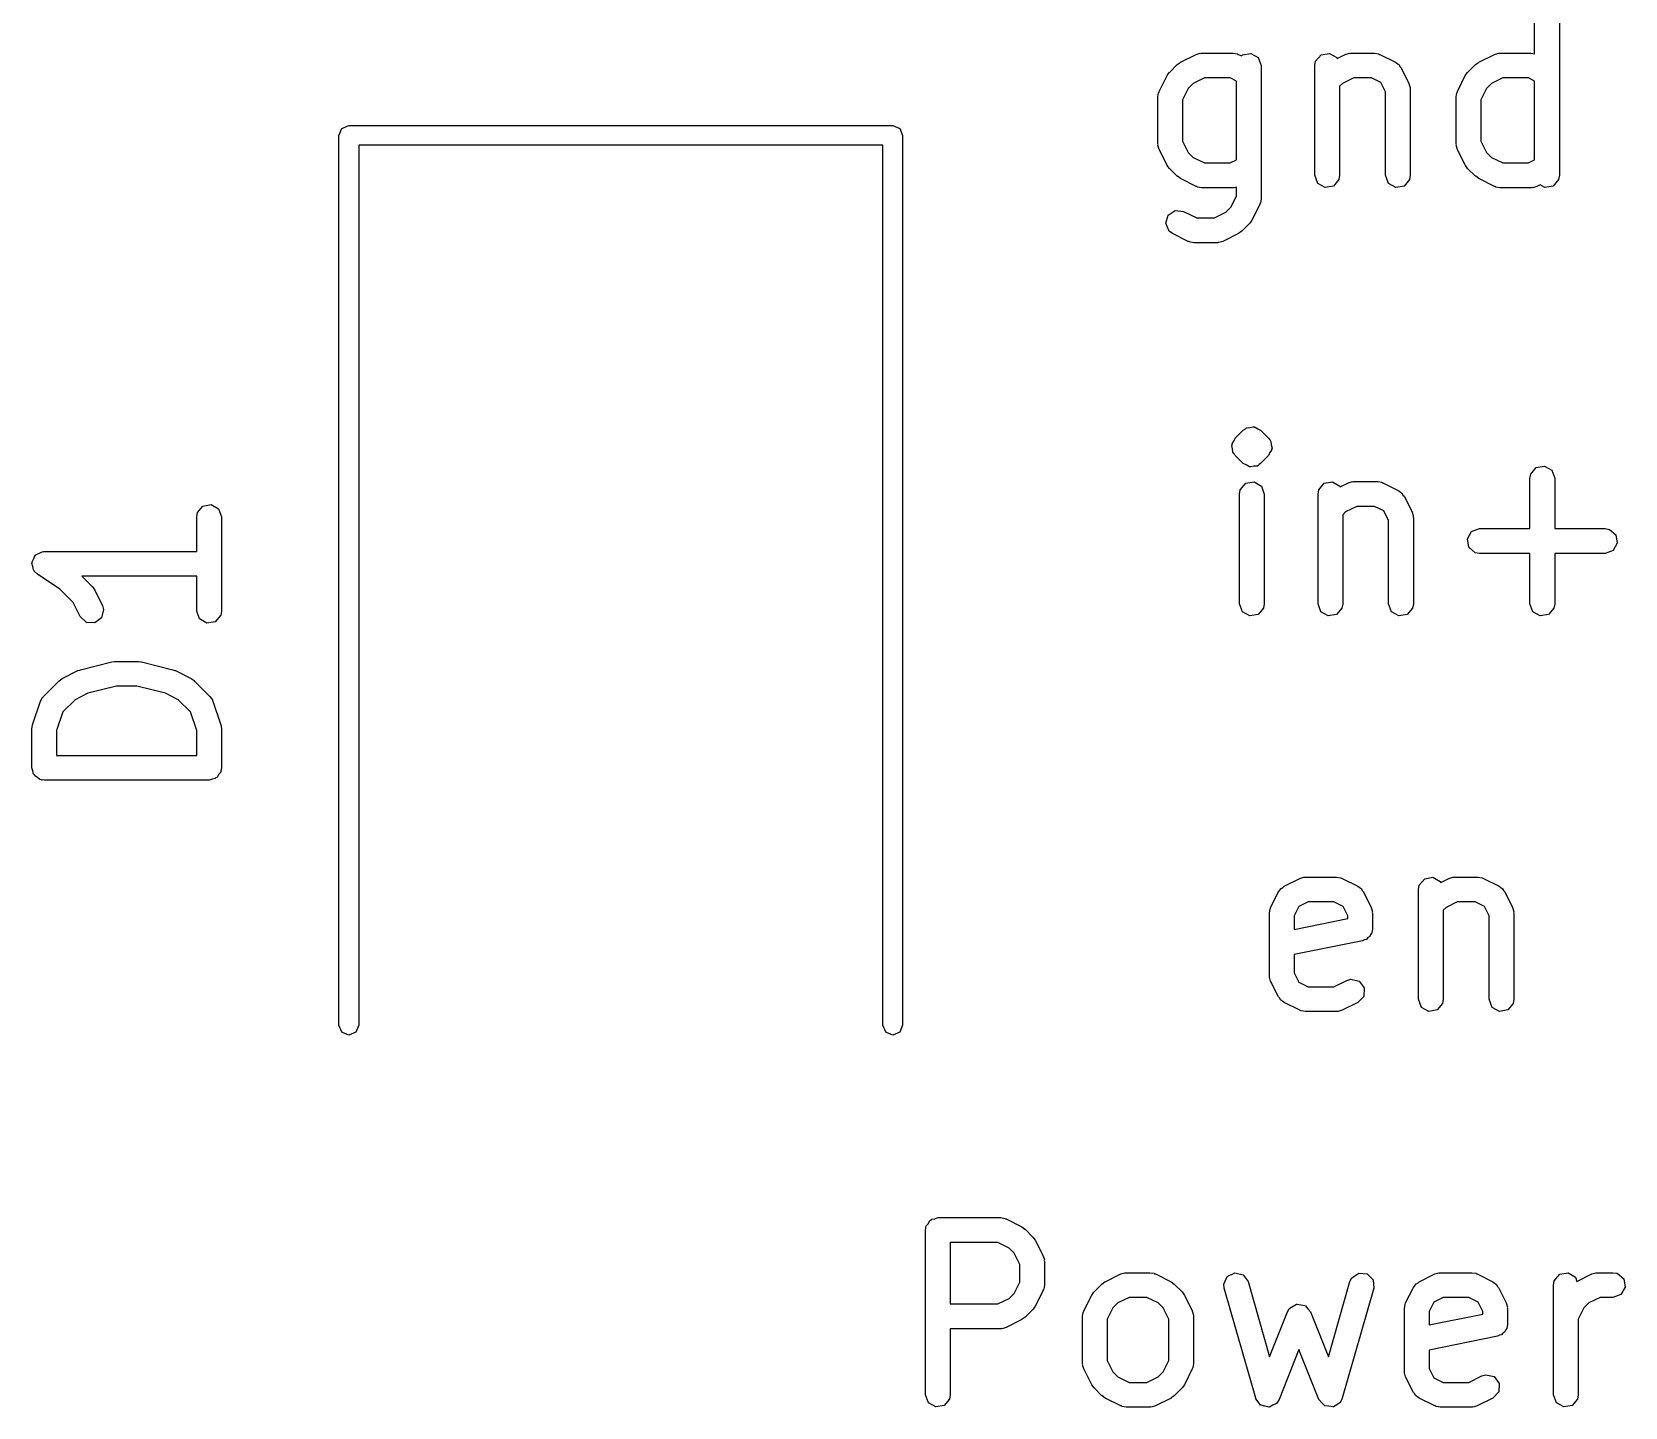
# Model space of a CAD drawing. Extents: x 51 to 223, y -135 to -33.
# Drawn here: x 88.73 to 98.39, y -118.22 to -109.87 of the extents above; entities that cross this region are included whole.
import ezdxf

# ---------------------------------------------------------------- set-up
doc = ezdxf.new("R2010")
doc.units = 0
doc.layers.add('BLACK', color=7, linetype='CONTINUOUS')

msp = doc.modelspace()

# ---------------------------------------------------------------- linework, layer by layer
at = {"layer": 'BLACK', "linetype": 'CONTINUOUS'}
for p, q in [((97.844, -110.004), (97.844, -109.742)), ((97.994, -109.742), (97.994, -110.742)), ((95.6279, -110.118), (95.6755, -110.07)), ((95.6755, -110.07), (95.6939, -110.057)), ((95.6939, -110.057), (95.695, -110.056)), ((95.695, -110.056), (95.7903, -110.009)), ((95.7903, -110.009), (95.8152, -110.001)), ((95.8152, -110.001), (95.8196, -110.002)), ((95.8196, -110.002), (95.8238, -110.001)), ((95.8238, -110.001), (96.0143, -110.001)), ((96.0143, -110.001), (96.0399, -110.005)), ((96.0399, -110.005), (96.0434, -110.008)), ((96.0434, -110.008), (96.0478, -110.009)), ((96.0478, -110.009), (96.0661, -110.018)), ((96.0661, -110.018), (96.072, -110.011)), ((96.072, -110.011), (96.1225, -110.002)), ((96.1225, -110.002), (96.167, -110.028)), ((96.167, -110.028), (96.1845, -110.076)), ((96.1845, -110.076), (96.1845, -110.885)), ((96.5107, -110.076), (96.5152, -110.05)), ((96.5107, -110.742), (96.5107, -110.076)), ((96.5152, -110.05), (96.5482, -110.011)), ((96.5482, -110.011), (96.5987, -110.002)), ((96.5987, -110.002), (96.6432, -110.028)), ((96.6432, -110.028), (96.6453, -110.033)), ((96.6453, -110.033), (96.695, -110.009)), ((96.695, -110.009), (96.72, -110.001)), ((96.72, -110.001), (96.7244, -110.002)), ((96.7244, -110.002), (96.7286, -110.001)), ((96.7286, -110.001), (96.8714, -110.001)), ((96.8714, -110.001), (96.8971, -110.005)), ((96.8971, -110.005), (96.9005, -110.008)), ((96.9005, -110.008), (96.905, -110.009)), ((96.905, -110.009), (97.0002, -110.056)), ((97.0002, -110.056), (97.0211, -110.072)), ((97.0211, -110.072), (97.0256, -110.082)), ((97.0256, -110.082), (97.0337, -110.09)), ((97.0337, -110.09), (97.0814, -110.185)), ((97.4374, -110.118), (97.4851, -110.07)), ((97.4851, -110.07), (97.5034, -110.057)), ((97.5034, -110.057), (97.5046, -110.056)), ((97.5046, -110.056), (97.5998, -110.009)), ((97.5998, -110.009), (97.6248, -110.001)), ((97.6248, -110.001), (97.6291, -110.002)), ((97.6291, -110.002), (97.6333, -110.001)), ((97.6333, -110.001), (97.8238, -110.001)), ((97.8238, -110.001), (97.844, -110.004)), ((95.5663, -110.233), (95.6139, -110.137)), ((95.6139, -110.137), (95.6272, -110.119)), ((95.6272, -110.119), (95.6279, -110.118)), ((95.773, -110.185), (95.7426, -110.215)), ((95.8415, -110.151), (95.773, -110.185)), ((95.9966, -110.151), (95.8415, -110.151)), ((96.0345, -110.17), (95.9966, -110.151)), ((96.0345, -110.648), (96.0345, -110.17)), ((96.6778, -110.185), (96.6607, -110.202)), ((96.7463, -110.151), (96.6778, -110.185)), ((96.8537, -110.151), (96.7463, -110.151)), ((96.9108, -110.179), (96.8537, -110.151)), ((96.9393, -110.236), (96.9108, -110.179)), ((97.0814, -110.185), (97.0888, -110.21)), ((97.3758, -110.233), (97.4234, -110.137)), ((97.4234, -110.137), (97.4368, -110.119)), ((97.4368, -110.119), (97.4374, -110.118)), ((97.5825, -110.185), (97.5521, -110.215)), ((97.651, -110.151), (97.5825, -110.185)), ((97.8061, -110.151), (97.651, -110.151)), ((97.844, -110.17), (97.8061, -110.151)), ((97.844, -110.648), (97.844, -110.17)), ((95.5583, -110.266), (95.5629, -110.241)), ((95.5583, -110.552), (95.5583, -110.266)), ((95.5629, -110.241), (95.5657, -110.237)), ((95.5657, -110.237), (95.5663, -110.233)), ((95.7426, -110.215), (95.7083, -110.284)), ((96.6607, -110.202), (96.6607, -110.742)), ((96.9393, -110.742), (96.9393, -110.236)), ((97.0888, -110.21), (97.0878, -110.214)), ((97.0878, -110.214), (97.0893, -110.219)), ((97.0893, -110.219), (97.0893, -110.742)), ((97.3679, -110.266), (97.3724, -110.241)), ((97.3679, -110.552), (97.3679, -110.266)), ((97.3724, -110.241), (97.3753, -110.237)), ((97.3753, -110.237), (97.3758, -110.233)), ((97.5521, -110.215), (97.5179, -110.284)), ((95.7083, -110.284), (95.7083, -110.534)), ((97.5179, -110.284), (97.5179, -110.534)), ((90.59, -110.5), (90.6076, -110.458)), ((90.6076, -110.458), (90.65, -110.44)), ((90.65, -110.44), (93.95, -110.44)), ((93.95, -110.44), (93.9924, -110.458)), ((93.9924, -110.458), (94.01, -110.5)), ((90.59, -115.9), (90.59, -110.5)), ((93.89, -110.56), (90.71, -110.56)), ((90.71, -110.56), (90.71, -115.9)), ((93.89, -115.9), (93.89, -110.56)), ((94.01, -110.5), (94.01, -115.9)), ((95.5599, -110.556), (95.5583, -110.552)), ((95.5588, -110.56), (95.5599, -110.556)), ((95.5663, -110.585), (95.5588, -110.56)), ((95.7083, -110.534), (95.7426, -110.603)), ((97.3694, -110.556), (97.3679, -110.552)), ((97.3683, -110.56), (97.3694, -110.556)), ((97.3758, -110.585), (97.3683, -110.56)), ((97.5179, -110.534), (97.5521, -110.603)), ((95.6139, -110.681), (95.5663, -110.585)), ((95.7426, -110.603), (95.773, -110.633)), ((95.773, -110.633), (95.8415, -110.667)), ((95.8415, -110.667), (95.9966, -110.667)), ((95.9966, -110.667), (96.0345, -110.648)), ((97.4234, -110.681), (97.3758, -110.585)), ((97.5521, -110.603), (97.5825, -110.633)), ((97.5825, -110.633), (97.651, -110.667)), ((97.651, -110.667), (97.8061, -110.667)), ((97.8061, -110.667), (97.844, -110.648)), ((95.6151, -110.682), (95.6139, -110.681)), ((95.6279, -110.7), (95.6151, -110.682)), ((95.6755, -110.748), (95.6279, -110.7)), ((95.677, -110.748), (95.6755, -110.748)), ((95.695, -110.762), (95.677, -110.748)), ((95.7903, -110.809), (95.695, -110.762)), ((96.5283, -110.791), (96.5107, -110.742)), ((96.6607, -110.742), (96.6562, -110.768)), ((96.9568, -110.791), (96.9393, -110.742)), ((97.0893, -110.742), (97.0848, -110.768)), ((97.4246, -110.682), (97.4234, -110.681)), ((97.4374, -110.7), (97.4246, -110.682)), ((97.4851, -110.748), (97.4374, -110.7)), ((97.4865, -110.748), (97.4851, -110.748)), ((97.5046, -110.762), (97.4865, -110.748)), ((97.5998, -110.809), (97.5046, -110.762)), ((97.994, -110.742), (97.9895, -110.768)), ((95.7947, -110.81), (95.7903, -110.809)), ((95.7982, -110.813), (95.7947, -110.81)), ((95.8238, -110.817), (95.7982, -110.813)), ((96.0143, -110.817), (95.8238, -110.817)), ((96.0185, -110.816), (96.0143, -110.817)), ((96.0229, -110.817), (96.0185, -110.816)), ((96.0345, -110.813), (96.0229, -110.817)), ((96.0345, -110.868), (96.0345, -110.813)), ((96.5727, -110.816), (96.5283, -110.791)), ((96.6232, -110.807), (96.5727, -110.816)), ((96.6562, -110.768), (96.6232, -110.807)), ((97.0013, -110.816), (96.9568, -110.791)), ((97.0518, -110.807), (97.0013, -110.816)), ((97.0848, -110.768), (97.0518, -110.807)), ((97.6042, -110.81), (97.5998, -110.809)), ((97.6077, -110.813), (97.6042, -110.81)), ((97.6333, -110.817), (97.6077, -110.813)), ((97.8238, -110.817), (97.6333, -110.817)), ((97.828, -110.816), (97.8238, -110.817)), ((97.8324, -110.817), (97.828, -110.816)), ((97.8573, -110.809), (97.8324, -110.817)), ((97.8771, -110.8), (97.8573, -110.809)), ((97.906, -110.816), (97.8771, -110.8)), ((97.9565, -110.807), (97.906, -110.816)), ((97.9895, -110.768), (97.9565, -110.807)), ((95.6207, -110.983), (95.6635, -110.955)), ((95.6635, -110.955), (95.7145, -110.961)), ((95.9699, -110.966), (96.0003, -110.936)), ((96.0003, -110.936), (96.0345, -110.868)), ((96.1766, -110.919), (96.129, -111.014)), ((96.1771, -110.914), (96.1766, -110.919)), ((96.18, -110.911), (96.1771, -110.914)), ((96.1845, -110.885), (96.18, -110.911)), ((95.6061, -111.033), (95.6207, -110.983)), ((95.6265, -111.08), (95.6061, -111.033)), ((95.7145, -110.961), (95.7939, -111.001)), ((95.7939, -111.001), (95.9013, -111.001)), ((95.9013, -111.001), (95.9699, -110.966)), ((96.1149, -111.034), (96.0673, -111.081)), ((96.1156, -111.032), (96.1149, -111.034)), ((96.129, -111.014), (96.1156, -111.032)), ((95.6474, -111.095), (95.6265, -111.08)), ((95.7426, -111.143), (95.6474, -111.095)), ((95.7471, -111.143), (95.7426, -111.143)), ((95.7505, -111.146), (95.7471, -111.143)), ((95.7762, -111.151), (95.7505, -111.146)), ((95.919, -111.151), (95.7762, -111.151)), ((95.9233, -111.149), (95.919, -111.151)), ((95.9276, -111.15), (95.9233, -111.149)), ((95.9526, -111.143), (95.9276, -111.15)), ((96.0478, -111.095), (95.9526, -111.143)), ((96.049, -111.094), (96.0478, -111.095)), ((96.0673, -111.081), (96.049, -111.094)), ((96.0279, -112.337), (96.0755, -112.289)), ((96.0755, -112.289), (96.0836, -112.284)), ((96.0836, -112.284), (96.0856, -112.281)), ((96.0856, -112.281), (96.0888, -112.28)), ((96.0888, -112.28), (96.0889, -112.28)), ((96.0889, -112.28), (96.0911, -112.277)), ((96.0911, -112.277), (96.0931, -112.277)), ((96.0931, -112.277), (96.0969, -112.274)), ((96.0969, -112.274), (96.1163, -112.273)), ((96.1163, -112.273), (96.1351, -112.268)), ((96.1351, -112.268), (96.1382, -112.269)), ((96.1382, -112.269), (96.1416, -112.269)), ((96.1416, -112.269), (96.1446, -112.27)), ((96.1446, -112.27), (96.148, -112.27)), ((96.148, -112.27), (96.1639, -112.281)), ((96.1639, -112.281), (96.1816, -112.289)), ((96.1816, -112.289), (96.2292, -112.337)), ((96.0062, -112.383), (96.0091, -112.377)), ((96.0113, -112.402), (96.0062, -112.383)), ((96.0085, -112.371), (96.0197, -112.355)), ((96.0091, -112.377), (96.0085, -112.371)), ((96.013, -112.422), (96.0113, -112.402)), ((96.0197, -112.355), (96.0279, -112.337)), ((96.2292, -112.337), (96.2349, -112.345)), ((96.2349, -112.345), (96.2376, -112.347)), ((96.2486, -112.409), (96.2375, -112.425)), ((96.2376, -112.347), (96.2385, -112.35)), ((96.2385, -112.35), (96.2442, -112.358)), ((96.2442, -112.358), (96.2459, -112.378)), ((96.2459, -112.378), (96.2509, -112.397)), ((96.2509, -112.397), (96.248, -112.403)), ((96.248, -112.403), (96.2486, -112.409)), ((96.0187, -112.43), (96.013, -112.422)), ((96.0195, -112.433), (96.0187, -112.43)), ((96.0222, -112.435), (96.0195, -112.433)), ((96.0279, -112.443), (96.0222, -112.435)), ((96.0755, -112.491), (96.0279, -112.443)), ((96.0932, -112.499), (96.0755, -112.491)), ((96.1092, -112.51), (96.0932, -112.499)), ((96.1603, -112.506), (96.1409, -112.507)), ((96.1641, -112.503), (96.1603, -112.506)), ((96.1661, -112.503), (96.1641, -112.503)), ((96.1682, -112.5), (96.1661, -112.503)), ((96.1684, -112.5), (96.1682, -112.5)), ((96.1716, -112.499), (96.1684, -112.5)), ((96.1735, -112.496), (96.1716, -112.499)), ((96.1816, -112.491), (96.1735, -112.496)), ((96.2292, -112.443), (96.1816, -112.491)), ((96.2375, -112.425), (96.2292, -112.443)), ((96.0911, -112.611), (96.1416, -112.602)), ((96.1126, -112.51), (96.1092, -112.51)), ((96.1155, -112.511), (96.1126, -112.51)), ((96.1189, -112.511), (96.1155, -112.511)), ((96.122, -112.512), (96.1189, -112.511)), ((96.1409, -112.507), (96.122, -112.512)), ((96.1416, -112.602), (96.186, -112.628)), ((96.5673, -112.611), (96.6178, -112.602)), ((96.6178, -112.602), (96.6622, -112.628)), ((96.7141, -112.609), (96.739, -112.601)), ((96.739, -112.601), (96.7434, -112.602)), ((96.7434, -112.602), (96.7476, -112.601)), ((96.7476, -112.601), (96.8905, -112.601)), ((96.8905, -112.601), (96.9161, -112.605)), ((97.8155, -112.58), (97.82, -112.555)), ((97.8155, -112.886), (97.8155, -112.58)), ((97.82, -112.555), (97.853, -112.516)), ((97.853, -112.516), (97.9035, -112.507)), ((97.9035, -112.507), (97.9479, -112.532)), ((97.9479, -112.532), (97.9655, -112.58)), ((97.9655, -112.58), (97.9655, -112.886)), ((96.0536, -112.676), (96.0581, -112.65)), ((96.0536, -113.342), (96.0536, -112.676)), ((96.0581, -112.65), (96.0911, -112.611)), ((96.186, -112.628), (96.2036, -112.676)), ((96.2036, -112.676), (96.2036, -113.342)), ((96.5298, -112.676), (96.5343, -112.65)), ((96.5298, -113.342), (96.5298, -112.676)), ((96.5343, -112.65), (96.5673, -112.611)), ((96.6622, -112.628), (96.6644, -112.633)), ((96.6644, -112.633), (96.7141, -112.609)), ((96.9161, -112.605), (96.9196, -112.608)), ((96.9196, -112.608), (96.924, -112.609)), ((96.924, -112.609), (97.0193, -112.656)), ((97.0193, -112.656), (97.0402, -112.672)), ((97.0402, -112.672), (97.0446, -112.682)), ((97.0446, -112.682), (97.0528, -112.69)), ((97.0528, -112.69), (97.1004, -112.785)), ((89.7274, -112.814), (89.7319, -112.789)), ((89.7319, -112.789), (89.7649, -112.749)), ((89.7649, -112.749), (89.8154, -112.74)), ((89.8154, -112.74), (89.8598, -112.766)), ((89.8598, -112.766), (89.8774, -112.814)), ((96.6968, -112.785), (96.6798, -112.802)), ((96.7653, -112.751), (96.6968, -112.785)), ((96.8728, -112.751), (96.7653, -112.751)), ((96.9298, -112.779), (96.8728, -112.751)), ((96.9583, -112.836), (96.9298, -112.779)), ((97.1004, -112.785), (97.1078, -112.81)), ((89.7274, -113.025), (89.7274, -112.814)), ((89.8774, -112.814), (89.8774, -113.386)), ((96.6798, -112.802), (96.6798, -113.342)), ((96.9583, -113.342), (96.9583, -112.836)), ((97.1078, -112.81), (97.1068, -112.814)), ((97.1068, -112.814), (97.1083, -112.819)), ((97.1083, -112.819), (97.1083, -113.342)), ((97.4613, -112.904), (97.5095, -112.886)), ((97.5095, -112.886), (97.8155, -112.886)), ((97.9655, -112.886), (98.2714, -112.886)), ((98.2714, -112.886), (98.2971, -112.891)), ((98.2971, -112.891), (98.3364, -112.924)), ((97.4357, -112.948), (97.4613, -112.904)), ((97.4446, -112.999), (97.4357, -112.948)), ((98.3453, -112.974), (98.3196, -113.019)), ((98.3364, -112.924), (98.3453, -112.974)), ((88.7285, -113.087), (88.7394, -113.068)), ((88.7394, -113.068), (88.7481, -113.048)), ((88.7481, -113.048), (88.752, -113.046)), ((88.752, -113.046), (88.7542, -113.043)), ((88.7542, -113.043), (88.7746, -113.035)), ((88.7746, -113.035), (88.7941, -113.025)), ((88.7941, -113.025), (88.7983, -113.026)), ((88.7983, -113.026), (88.8024, -113.025)), ((88.8024, -113.025), (89.7274, -113.025)), ((97.4839, -113.032), (97.4446, -112.999)), ((97.5095, -113.036), (97.4839, -113.032)), ((97.8155, -113.036), (97.5095, -113.036)), ((97.8155, -113.342), (97.8155, -113.036)), ((98.2714, -113.036), (97.9655, -113.036)), ((97.9655, -113.036), (97.9655, -113.342)), ((98.3196, -113.019), (98.2714, -113.036)), ((88.7275, -113.095), (88.7293, -113.091)), ((88.7336, -113.116), (88.7275, -113.095)), ((88.7293, -113.091), (88.7285, -113.087)), ((88.7374, -113.137), (88.7336, -113.116)), ((88.7407, -113.14), (88.7374, -113.137)), ((88.7419, -113.144), (88.7407, -113.14)), ((88.7608, -113.162), (88.7419, -113.144)), ((88.8975, -113.254), (88.7608, -113.162)), ((89.7274, -113.175), (89.0311, -113.175)), ((89.0311, -113.175), (89.0935, -113.237)), ((89.7274, -113.386), (89.7274, -113.175)), ((88.9788, -113.335), (88.8975, -113.254)), ((89.0935, -113.237), (89.1064, -113.256)), ((89.1064, -113.256), (89.1076, -113.257)), ((89.1076, -113.257), (89.1552, -113.352)), ((89.021, -113.419), (88.9788, -113.335)), ((89.1552, -113.352), (89.1626, -113.377)), ((96.0711, -113.391), (96.0536, -113.342)), ((96.199, -113.368), (96.1661, -113.407)), ((96.2036, -113.342), (96.199, -113.368)), ((96.5473, -113.391), (96.5298, -113.342)), ((96.6752, -113.368), (96.6423, -113.407)), ((96.6798, -113.342), (96.6752, -113.368)), ((96.9759, -113.391), (96.9583, -113.342)), ((97.1038, -113.368), (97.0708, -113.407)), ((97.1083, -113.342), (97.1038, -113.368)), ((97.833, -113.391), (97.8155, -113.342)), ((97.961, -113.368), (97.928, -113.407)), ((97.9655, -113.342), (97.961, -113.368)), ((89.0583, -113.455), (89.021, -113.419)), ((89.1095, -113.458), (89.0583, -113.455)), ((89.1507, -113.427), (89.1095, -113.458)), ((89.1626, -113.377), (89.1507, -113.427)), ((89.7449, -113.434), (89.7274, -113.386)), ((89.7894, -113.46), (89.7449, -113.434)), ((89.8399, -113.451), (89.7894, -113.46)), ((89.8729, -113.411), (89.8399, -113.451)), ((89.8774, -113.386), (89.8729, -113.411)), ((96.1155, -113.416), (96.0711, -113.391)), ((96.1661, -113.407), (96.1155, -113.416)), ((96.5917, -113.416), (96.5473, -113.391)), ((96.6423, -113.407), (96.5917, -113.416)), ((97.0203, -113.416), (96.9759, -113.391)), ((97.0708, -113.407), (97.0203, -113.416)), ((97.8775, -113.416), (97.833, -113.391)), ((97.928, -113.407), (97.8775, -113.416)), ((88.9117, -113.795), (89.0069, -113.747)), ((89.0069, -113.747), (89.0193, -113.744)), ((89.0193, -113.744), (89.0223, -113.742)), ((89.0223, -113.742), (89.2128, -113.694)), ((89.2128, -113.694), (89.2277, -113.693)), ((89.2277, -113.693), (89.231, -113.692)), ((89.231, -113.692), (89.3738, -113.692)), ((89.3738, -113.692), (89.3886, -113.694)), ((89.3886, -113.694), (89.392, -113.694)), ((89.392, -113.694), (89.5825, -113.742)), ((89.5825, -113.742), (89.5943, -113.747)), ((89.5943, -113.747), (89.5978, -113.747)), ((89.5978, -113.747), (89.6931, -113.795)), ((88.797, -113.904), (88.8922, -113.809)), ((88.8922, -113.809), (88.9106, -113.796)), ((88.9106, -113.796), (88.9117, -113.795)), ((89.2402, -113.842), (89.0667, -113.885)), ((89.3646, -113.842), (89.2402, -113.842)), ((89.5381, -113.885), (89.3646, -113.842)), ((89.6931, -113.795), (89.7111, -113.808)), ((89.7111, -113.808), (89.7126, -113.809)), ((89.7126, -113.809), (89.8078, -113.904)), ((88.7312, -114.076), (88.7788, -113.933)), ((88.7788, -113.933), (88.7913, -113.911)), ((88.7913, -113.911), (88.7951, -113.908)), ((88.7951, -113.908), (88.797, -113.904)), ((88.9897, -113.924), (88.9156, -113.998)), ((89.0667, -113.885), (88.9897, -113.924)), ((89.6151, -113.924), (89.5381, -113.885)), ((89.6892, -113.998), (89.6151, -113.924)), ((89.8078, -113.904), (89.8227, -113.925)), ((89.8227, -113.925), (89.8231, -113.93)), ((89.8231, -113.93), (89.8259, -113.933)), ((89.8259, -113.933), (89.8735, -114.076)), ((88.9156, -113.998), (88.8774, -114.112)), ((89.7274, -114.112), (89.6892, -113.998)), ((88.7274, -114.1), (88.7313, -114.078)), ((88.7274, -114.338), (88.7274, -114.1)), ((88.7313, -114.078), (88.7312, -114.076)), ((88.8774, -114.112), (88.8774, -114.263)), ((89.7274, -114.263), (89.7274, -114.112)), ((89.8735, -114.076), (89.8768, -114.098)), ((89.8768, -114.098), (89.8774, -114.1)), ((89.8774, -114.1), (89.8774, -114.338)), ((88.734, -114.356), (88.7274, -114.338)), ((88.8774, -114.263), (89.7274, -114.263)), ((89.8774, -114.338), (89.8757, -114.348)), ((88.7374, -114.376), (88.734, -114.356)), ((88.7426, -114.38), (88.7374, -114.376)), ((88.7449, -114.386), (88.7426, -114.38)), ((88.7618, -114.396), (88.7449, -114.386)), ((88.7767, -114.409), (88.7618, -114.396)), ((88.7865, -114.41), (88.7767, -114.409)), ((88.7894, -114.412), (88.7865, -114.41)), ((88.7926, -114.411), (88.7894, -114.412)), ((88.8024, -114.413), (88.7926, -114.411)), ((89.8024, -114.413), (88.8024, -114.413)), ((89.8207, -114.406), (89.8024, -114.413)), ((89.8399, -114.403), (89.8207, -114.406)), ((89.8442, -114.398), (89.8399, -114.403)), ((89.8506, -114.396), (89.8442, -114.398)), ((89.8603, -114.379), (89.8506, -114.396)), ((89.8729, -114.364), (89.8603, -114.379)), ((89.8746, -114.354), (89.8729, -114.364)), ((89.8762, -114.351), (89.8746, -114.354)), ((89.8757, -114.348), (89.8762, -114.351)), ((96.3236, -115.056), (96.4188, -115.009)), ((96.4188, -115.009), (96.4438, -115.001)), ((96.4438, -115.001), (96.4482, -115.002)), ((96.4482, -115.002), (96.4524, -115.001)), ((96.4524, -115.001), (96.6429, -115.001)), ((96.6429, -115.001), (96.6685, -115.005)), ((96.6685, -115.005), (96.6719, -115.008)), ((96.6719, -115.008), (96.6764, -115.009)), ((96.6764, -115.009), (96.7716, -115.056)), ((97.1438, -115.05), (97.1768, -115.011)), ((97.1768, -115.011), (97.2273, -115.002)), ((97.2273, -115.002), (97.2717, -115.028)), ((97.2739, -115.033), (97.3236, -115.009)), ((97.3236, -115.009), (97.3486, -115.001)), ((97.3486, -115.001), (97.3529, -115.002)), ((97.3529, -115.002), (97.3571, -115.001)), ((97.3571, -115.001), (97.5, -115.001)), ((97.5, -115.001), (97.5257, -115.005)), ((97.5257, -115.005), (97.5291, -115.008)), ((97.5291, -115.008), (97.5335, -115.009)), ((97.5335, -115.009), (97.6288, -115.056)), ((96.2424, -115.185), (96.2901, -115.09)), ((96.2901, -115.09), (96.3056, -115.069)), ((96.3056, -115.069), (96.3159, -115.064)), ((96.3159, -115.064), (96.3236, -115.056)), ((96.7716, -115.056), (96.7926, -115.072)), ((96.7926, -115.072), (96.797, -115.082)), ((96.797, -115.082), (96.8052, -115.09)), ((96.8052, -115.09), (96.8528, -115.185)), ((97.1393, -115.076), (97.1438, -115.05)), ((97.1393, -115.742), (97.1393, -115.076)), ((97.2717, -115.028), (97.2739, -115.033)), ((97.6288, -115.056), (97.6497, -115.072)), ((97.6497, -115.072), (97.6542, -115.082)), ((97.6542, -115.082), (97.6623, -115.09)), ((97.6623, -115.09), (97.7099, -115.185)), ((96.2345, -115.219), (96.239, -115.193)), ((96.239, -115.193), (96.2419, -115.189)), ((96.2419, -115.189), (96.2424, -115.185)), ((96.413, -115.179), (96.3845, -115.236)), ((96.4701, -115.151), (96.413, -115.179)), ((96.6252, -115.151), (96.4701, -115.151)), ((96.6822, -115.179), (96.6252, -115.151)), ((96.7107, -115.236), (96.6822, -115.179)), ((96.8528, -115.185), (96.8602, -115.21)), ((96.8602, -115.21), (96.8592, -115.214)), ((97.3063, -115.185), (97.2893, -115.202)), ((97.2893, -115.202), (97.2893, -115.742)), ((97.3748, -115.151), (97.3063, -115.185)), ((97.4823, -115.151), (97.3748, -115.151)), ((97.5393, -115.179), (97.4823, -115.151)), ((97.5679, -115.236), (97.5393, -115.179)), ((97.7099, -115.185), (97.7174, -115.21)), ((97.7174, -115.21), (97.7163, -115.214)), ((96.2345, -115.6), (96.2345, -115.219)), ((96.3845, -115.236), (96.3845, -115.318)), ((96.3845, -115.318), (96.7107, -115.252)), ((96.7107, -115.252), (96.7107, -115.236)), ((96.8592, -115.214), (96.8607, -115.219)), ((96.8607, -115.219), (96.8607, -115.314)), ((97.5679, -115.742), (97.5679, -115.236)), ((97.7163, -115.214), (97.7179, -115.219)), ((97.7179, -115.219), (97.7179, -115.742)), ((96.8004, -115.387), (96.3845, -115.471)), ((96.811, -115.381), (96.8004, -115.387)), ((96.8232, -115.379), (96.811, -115.381)), ((96.8322, -115.368), (96.8232, -115.379)), ((96.8443, -115.361), (96.8322, -115.368)), ((96.8482, -115.349), (96.8443, -115.361)), ((96.8562, -115.339), (96.8482, -115.349)), ((96.8607, -115.314), (96.8562, -115.339)), ((96.3845, -115.471), (96.3845, -115.582)), ((96.3845, -115.582), (96.413, -115.639)), ((96.2361, -115.604), (96.2345, -115.6)), ((96.235, -115.608), (96.2361, -115.604)), ((96.2424, -115.633), (96.235, -115.608)), ((96.2901, -115.728), (96.2424, -115.633)), ((96.413, -115.639), (96.4701, -115.667)), ((96.4701, -115.667), (96.6252, -115.667)), ((96.6252, -115.667), (96.7046, -115.628)), ((96.7046, -115.628), (96.7295, -115.62)), ((96.7295, -115.62), (96.7794, -115.632)), ((96.7794, -115.632), (96.81, -115.673)), ((96.81, -115.673), (96.8069, -115.725)), ((96.2982, -115.736), (96.2901, -115.728)), ((96.3027, -115.746), (96.2982, -115.736)), ((96.3236, -115.762), (96.3027, -115.746)), ((96.4188, -115.809), (96.3236, -115.762)), ((96.7716, -115.762), (96.6764, -115.809)), ((96.8069, -115.725), (96.7716, -115.762)), ((97.1568, -115.791), (97.1393, -115.742)), ((97.2013, -115.816), (97.1568, -115.791)), ((97.2848, -115.768), (97.2518, -115.807)), ((97.2893, -115.742), (97.2848, -115.768)), ((97.5854, -115.791), (97.5679, -115.742)), ((97.6298, -115.816), (97.5854, -115.791)), ((97.7133, -115.768), (97.6804, -115.807)), ((97.7179, -115.742), (97.7133, -115.768)), ((96.4233, -115.81), (96.4188, -115.809)), ((96.4267, -115.813), (96.4233, -115.81)), ((96.4524, -115.817), (96.4267, -115.813)), ((96.6429, -115.817), (96.4524, -115.817)), ((96.6471, -115.816), (96.6429, -115.817)), ((96.6514, -115.817), (96.6471, -115.816)), ((96.6764, -115.809), (96.6514, -115.817)), ((97.2518, -115.807), (97.2013, -115.816)), ((97.6804, -115.807), (97.6298, -115.816)), ((90.6076, -115.942), (90.59, -115.9)), ((90.65, -115.96), (90.6076, -115.942)), ((90.6924, -115.942), (90.65, -115.96)), ((90.71, -115.9), (90.6924, -115.942)), ((93.9076, -115.942), (93.89, -115.9)), ((93.95, -115.96), (93.9076, -115.942)), ((93.9924, -115.942), (93.95, -115.96)), ((94.01, -115.9), (93.9924, -115.942)), ((94.1488, -117.142), (94.1505, -117.133)), ((94.1488, -118.142), (94.1488, -117.142)), ((94.1499, -117.129), (94.1516, -117.126)), ((94.1505, -117.133), (94.1499, -117.129)), ((94.1516, -117.126), (94.1533, -117.117)), ((94.1533, -117.117), (94.1659, -117.102)), ((94.1659, -117.102), (94.1756, -117.085)), ((94.1756, -117.085), (94.182, -117.083)), ((94.182, -117.083), (94.1863, -117.077)), ((94.1863, -117.077), (94.2055, -117.074)), ((94.2055, -117.074), (94.2238, -117.067)), ((94.2238, -117.067), (94.6048, -117.067)), ((94.6048, -117.067), (94.6304, -117.072)), ((94.6304, -117.072), (94.6338, -117.075)), ((94.6338, -117.075), (94.6383, -117.075)), ((94.6383, -117.075), (94.7335, -117.123)), ((94.7335, -117.123), (94.7516, -117.136)), ((94.7516, -117.136), (94.753, -117.137)), ((94.753, -117.137), (94.8007, -117.185)), ((94.2988, -117.217), (94.2988, -117.591)), ((94.5871, -117.217), (94.2988, -117.217)), ((94.6556, -117.252), (94.5871, -117.217)), ((94.8007, -117.185), (94.8135, -117.203)), ((94.8135, -117.203), (94.8147, -117.204)), ((94.8147, -117.204), (94.8623, -117.299)), ((94.686, -117.282), (94.6556, -117.252)), ((94.7202, -117.351), (94.686, -117.282)), ((94.8623, -117.299), (94.8697, -117.324)), ((94.8697, -117.324), (94.8687, -117.329)), ((94.8687, -117.329), (94.8702, -117.333)), ((94.8702, -117.333), (94.8702, -117.476)), ((94.7202, -117.458), (94.7202, -117.351)), ((95.2379, -117.456), (95.3331, -117.409)), ((95.3331, -117.409), (95.3581, -117.401)), ((95.3581, -117.401), (95.3625, -117.402)), ((95.3625, -117.402), (95.3667, -117.401)), ((95.3667, -117.401), (95.5095, -117.401)), ((95.5095, -117.401), (95.5352, -117.405)), ((95.5352, -117.405), (95.5386, -117.408)), ((95.5386, -117.408), (95.5431, -117.409)), ((95.5431, -117.409), (95.6383, -117.456)), ((95.9585, -117.47), (95.9794, -117.424)), ((95.9794, -117.424), (96.0256, -117.401)), ((96.0256, -117.401), (96.0753, -117.414)), ((96.0753, -117.414), (96.1054, -117.455)), ((96.7231, -117.455), (96.7345, -117.432)), ((96.7345, -117.432), (96.777, -117.403)), ((96.777, -117.403), (96.8281, -117.408)), ((96.8281, -117.408), (96.8637, -117.445)), ((97.1426, -117.456), (97.2379, -117.409)), ((97.2379, -117.409), (97.2629, -117.401)), ((97.2629, -117.401), (97.2672, -117.402)), ((97.2672, -117.402), (97.2714, -117.401)), ((97.2714, -117.401), (97.4619, -117.401)), ((97.4619, -117.401), (97.4876, -117.405)), ((97.4876, -117.405), (97.491, -117.408)), ((97.491, -117.408), (97.4954, -117.409)), ((97.4954, -117.409), (97.5907, -117.456)), ((97.9629, -117.45), (97.9958, -117.411)), ((97.9958, -117.411), (98.0464, -117.402)), ((98.0464, -117.402), (98.0908, -117.428)), ((98.0908, -117.428), (98.1003, -117.454)), ((98.1003, -117.454), (98.1903, -117.409)), ((98.1903, -117.409), (98.2152, -117.401)), ((98.2152, -117.401), (98.2196, -117.402)), ((98.2196, -117.402), (98.2238, -117.401)), ((98.2238, -117.401), (98.319, -117.401)), ((98.319, -117.401), (98.3447, -117.405)), ((98.3447, -117.405), (98.384, -117.438)), ((94.6556, -117.557), (94.686, -117.527)), ((94.686, -117.527), (94.7202, -117.458)), ((94.8623, -117.509), (94.8147, -117.604)), ((94.8628, -117.505), (94.8623, -117.509)), ((94.8657, -117.501), (94.8628, -117.505)), ((94.8702, -117.476), (94.8657, -117.501)), ((95.1567, -117.537), (95.1701, -117.519)), ((95.1701, -117.519), (95.1708, -117.518)), ((95.1708, -117.518), (95.2184, -117.47)), ((95.2184, -117.47), (95.2368, -117.457)), ((95.2368, -117.457), (95.2379, -117.456)), ((95.6383, -117.456), (95.6563, -117.47)), ((95.6563, -117.47), (95.6578, -117.47)), ((95.6578, -117.47), (95.7054, -117.518)), ((95.7054, -117.518), (95.7183, -117.536)), ((95.9612, -117.496), (95.9585, -117.47)), ((96.1517, -118.163), (95.9612, -117.496)), ((96.1054, -117.455), (96.2357, -117.911)), ((96.5929, -117.911), (96.7231, -117.455)), ((96.8674, -117.496), (96.6769, -118.163)), ((96.8637, -117.445), (96.8674, -117.496)), ((97.0615, -117.585), (97.1091, -117.49)), ((97.1091, -117.49), (97.1246, -117.469)), ((97.1246, -117.469), (97.1349, -117.464)), ((97.1349, -117.464), (97.1426, -117.456)), ((97.5907, -117.456), (97.6116, -117.472)), ((97.6116, -117.472), (97.6161, -117.482)), ((97.6161, -117.482), (97.6242, -117.49)), ((97.6242, -117.49), (97.6718, -117.585)), ((97.9583, -117.476), (97.9629, -117.45)), ((97.9583, -118.142), (97.9583, -117.476)), ((98.3929, -117.489), (98.3673, -117.533)), ((98.384, -117.438), (98.3929, -117.489)), ((94.2988, -117.591), (94.5871, -117.591)), ((94.5871, -117.591), (94.6556, -117.557)), ((94.8007, -117.624), (94.753, -117.672)), ((94.8013, -117.623), (94.8007, -117.624)), ((94.8147, -117.604), (94.8013, -117.623)), ((95.1091, -117.633), (95.1567, -117.537)), ((95.2854, -117.615), (95.2512, -117.684)), ((95.3159, -117.585), (95.2854, -117.615)), ((95.3844, -117.551), (95.3159, -117.585)), ((95.4918, -117.551), (95.3844, -117.551)), ((95.5603, -117.585), (95.4918, -117.551)), ((95.5907, -117.615), (95.5603, -117.585)), ((95.625, -117.684), (95.5907, -117.615)), ((95.7183, -117.536), (95.7195, -117.537)), ((95.7195, -117.537), (95.7671, -117.633)), ((96.3446, -117.638), (96.3545, -117.623)), ((96.3545, -117.623), (96.3553, -117.62)), ((96.3553, -117.62), (96.3566, -117.619)), ((96.3566, -117.619), (96.3584, -117.616)), ((96.3584, -117.616), (96.379, -117.605)), ((96.379, -117.605), (96.3989, -117.593)), ((96.3989, -117.593), (96.4014, -117.593)), ((96.4014, -117.593), (96.4036, -117.592)), ((96.4036, -117.592), (96.4265, -117.597)), ((96.4265, -117.597), (96.4497, -117.6)), ((96.4497, -117.6), (96.4514, -117.602)), ((96.4514, -117.602), (96.4538, -117.602)), ((96.4538, -117.602), (96.4683, -117.621)), ((96.4683, -117.621), (96.4839, -117.638)), ((97.0536, -117.619), (97.0581, -117.593)), ((97.0536, -118), (97.0536, -117.619)), ((97.0581, -117.593), (97.061, -117.589)), ((97.061, -117.589), (97.0615, -117.585)), ((97.2321, -117.579), (97.2036, -117.636)), ((97.2891, -117.551), (97.2321, -117.579)), ((97.4442, -117.551), (97.2891, -117.551)), ((97.5012, -117.579), (97.4442, -117.551)), ((97.5298, -117.636), (97.5012, -117.579)), ((97.6718, -117.585), (97.6793, -117.61)), ((97.6793, -117.61), (97.6782, -117.614)), ((97.6782, -117.614), (97.6798, -117.619)), ((97.6798, -117.619), (97.6798, -117.714)), ((98.1426, -117.615), (98.1083, -117.684)), ((98.173, -117.585), (98.1426, -117.615)), ((98.2415, -117.551), (98.173, -117.585)), ((98.319, -117.551), (98.2415, -117.551)), ((98.3673, -117.533), (98.319, -117.551)), ((94.7335, -117.686), (94.6383, -117.733)), ((94.7347, -117.684), (94.7335, -117.686)), ((94.753, -117.672), (94.7347, -117.684)), ((95.1012, -117.666), (95.1057, -117.641)), ((95.1012, -117.952), (95.1012, -117.666)), ((95.1057, -117.641), (95.1086, -117.637)), ((95.1086, -117.637), (95.1091, -117.633)), ((95.2512, -117.684), (95.2512, -117.934)), ((95.625, -117.934), (95.625, -117.684)), ((95.7671, -117.633), (95.7745, -117.658)), ((95.7745, -117.658), (95.7735, -117.662)), ((95.7735, -117.662), (95.775, -117.666)), ((95.775, -117.666), (95.775, -117.952)), ((96.2357, -117.911), (96.3446, -117.638)), ((96.4839, -117.638), (96.5929, -117.911)), ((97.2036, -117.636), (97.2036, -117.718)), ((97.2036, -117.718), (97.5298, -117.652)), ((97.5298, -117.652), (97.5298, -117.636)), ((97.6798, -117.714), (97.6752, -117.739)), ((98.1083, -117.684), (98.1083, -118.142)), ((94.6048, -117.741), (94.2988, -117.741)), ((94.2988, -117.741), (94.2988, -118.142)), ((94.609, -117.74), (94.6048, -117.741)), ((94.6133, -117.741), (94.609, -117.74)), ((94.6383, -117.733), (94.6133, -117.741)), ((97.6195, -117.787), (97.2036, -117.871)), ((97.6301, -117.781), (97.6195, -117.787)), ((97.6423, -117.779), (97.6301, -117.781)), ((97.6513, -117.768), (97.6423, -117.779)), ((97.6633, -117.761), (97.6513, -117.768)), ((97.6673, -117.749), (97.6633, -117.761)), ((97.6752, -117.739), (97.6673, -117.749)), ((96.4143, -117.868), (96.2934, -118.17)), ((96.5351, -118.17), (96.4143, -117.868)), ((97.2036, -117.871), (97.2036, -117.982)), ((95.1027, -117.956), (95.1012, -117.952)), ((95.1017, -117.96), (95.1027, -117.956)), ((95.1091, -117.985), (95.1017, -117.96)), ((95.1567, -118.081), (95.1091, -117.985)), ((95.2512, -117.934), (95.2854, -118.003)), ((95.2854, -118.003), (95.3159, -118.033)), ((95.5603, -118.033), (95.5907, -118.003)), ((95.5907, -118.003), (95.625, -117.934)), ((95.7671, -117.985), (95.7195, -118.081)), ((95.7676, -117.981), (95.7671, -117.985)), ((95.7705, -117.978), (95.7676, -117.981)), ((95.775, -117.952), (95.7705, -117.978)), ((97.0551, -118.004), (97.0536, -118)), ((97.0541, -118.008), (97.0551, -118.004)), ((97.0615, -118.033), (97.0541, -118.008)), ((97.2036, -117.982), (97.2321, -118.039)), ((95.1579, -118.082), (95.1567, -118.081)), ((95.1708, -118.1), (95.1579, -118.082)), ((95.2184, -118.148), (95.1708, -118.1)), ((95.3159, -118.033), (95.3844, -118.067)), ((95.3844, -118.067), (95.4918, -118.067)), ((95.4918, -118.067), (95.5603, -118.033)), ((95.7054, -118.1), (95.6578, -118.148)), ((95.7061, -118.099), (95.7054, -118.1)), ((95.7195, -118.081), (95.7061, -118.099)), ((97.1091, -118.128), (97.0615, -118.033)), ((97.2321, -118.039), (97.2891, -118.067)), ((97.2891, -118.067), (97.4442, -118.067)), ((97.4442, -118.067), (97.5236, -118.028)), ((97.5236, -118.028), (97.5486, -118.02)), ((97.5486, -118.02), (97.5985, -118.032)), ((97.5985, -118.032), (97.629, -118.073)), ((97.629, -118.073), (97.626, -118.125)), ((94.1664, -118.191), (94.1488, -118.142)), ((94.2108, -118.216), (94.1664, -118.191)), ((94.2613, -118.207), (94.2108, -118.216)), ((94.2943, -118.168), (94.2613, -118.207)), ((94.2988, -118.142), (94.2943, -118.168)), ((95.2199, -118.148), (95.2184, -118.148)), ((95.2379, -118.162), (95.2199, -118.148)), ((95.3331, -118.209), (95.2379, -118.162)), ((95.3376, -118.21), (95.3331, -118.209)), ((95.5431, -118.209), (95.5181, -118.217)), ((95.6383, -118.162), (95.5431, -118.209)), ((95.6394, -118.161), (95.6383, -118.162)), ((95.6578, -118.148), (95.6394, -118.161)), ((96.1526, -118.164), (96.1517, -118.163)), ((96.1526, -118.166), (96.1526, -118.164)), ((96.1676, -118.185), (96.1526, -118.166)), ((96.1818, -118.205), (96.1676, -118.185)), ((96.1833, -118.205), (96.1818, -118.205)), ((96.1843, -118.206), (96.1833, -118.205)), ((96.208, -118.211), (96.1843, -118.206)), ((96.2559, -118.205), (96.2345, -118.217)), ((96.2777, -118.195), (96.2559, -118.205)), ((96.2783, -118.193), (96.2777, -118.195)), ((96.2797, -118.192), (96.2783, -118.193)), ((96.2934, -118.17), (96.2797, -118.192)), ((96.5362, -118.171), (96.5351, -118.17)), ((96.5363, -118.173), (96.5362, -118.171)), ((96.5532, -118.19), (96.5363, -118.173)), ((96.5693, -118.208), (96.5532, -118.19)), ((96.5709, -118.209), (96.5693, -118.208)), ((96.5719, -118.21), (96.5709, -118.209)), ((96.6431, -118.202), (96.623, -118.215)), ((96.6637, -118.189), (96.6431, -118.202)), ((96.6642, -118.187), (96.6637, -118.189)), ((96.6655, -118.186), (96.6642, -118.187)), ((96.6769, -118.163), (96.6655, -118.186)), ((97.1173, -118.136), (97.1091, -118.128)), ((97.1217, -118.146), (97.1173, -118.136)), ((97.1426, -118.162), (97.1217, -118.146)), ((97.2379, -118.209), (97.1426, -118.162)), ((97.2423, -118.21), (97.2379, -118.209)), ((97.4954, -118.209), (97.4705, -118.217)), ((97.5907, -118.162), (97.4954, -118.209)), ((97.626, -118.125), (97.5907, -118.162)), ((97.9759, -118.191), (97.9583, -118.142)), ((98.0203, -118.216), (97.9759, -118.191)), ((98.0708, -118.207), (98.0203, -118.216)), ((98.1038, -118.168), (98.0708, -118.207)), ((98.1083, -118.142), (98.1038, -118.168)), ((95.341, -118.213), (95.3376, -118.21)), ((95.3667, -118.217), (95.341, -118.213)), ((95.5095, -118.217), (95.3667, -118.217)), ((95.5137, -118.216), (95.5095, -118.217)), ((95.5181, -118.217), (95.5137, -118.216)), ((96.2316, -118.217), (96.208, -118.211)), ((96.233, -118.216), (96.2316, -118.217)), ((96.2345, -118.217), (96.233, -118.216)), ((96.5961, -118.212), (96.5719, -118.21)), ((96.6201, -118.216), (96.5961, -118.212)), ((96.6214, -118.215), (96.6201, -118.216)), ((96.623, -118.215), (96.6214, -118.215)), ((97.2458, -118.213), (97.2423, -118.21)), ((97.2714, -118.217), (97.2458, -118.213)), ((97.4619, -118.217), (97.2714, -118.217)), ((97.4661, -118.216), (97.4619, -118.217)), ((97.4705, -118.217), (97.4661, -118.216))]:
    msp.add_line(p, q, dxfattribs=at)

doc.saveas('drawing.dxf')
